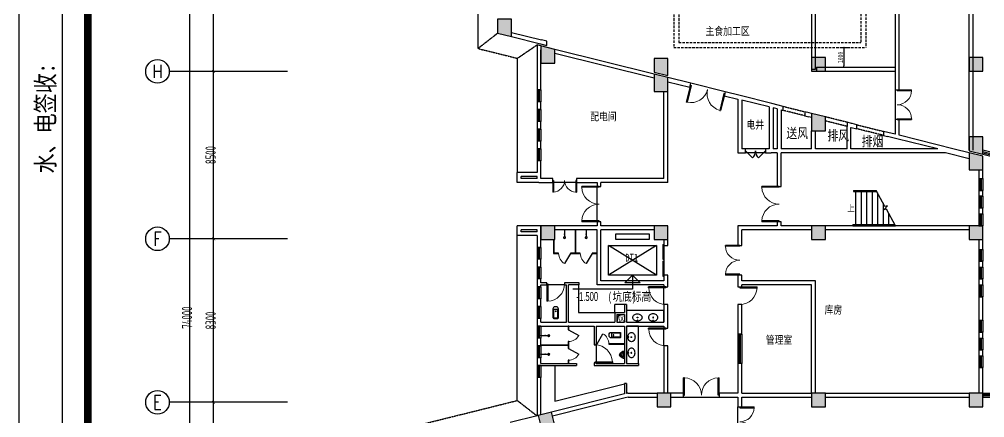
# Model space of a CAD drawing. Header units: inches. Extents: x -584 to 1446124, y -108140 to 99637.
# Drawn here: x 874424 to 923466, y -68959 to -48732 of the extents above; entities that cross this region are included whole.
import ezdxf
from ezdxf.enums import TextEntityAlignment as Align

# ---------------------------------------------------------------- set-up
doc = ezdxf.new("R2010")
doc.units = ezdxf.units.IN
doc.header["$MEASUREMENT"] = 0
doc.linetypes.add('DASH', pattern=[0.35, 0.25, -0.1])
doc.linetypes.add('HIDDEN', pattern=[0.375, 0.25, -0.125])
for name, color, linetype in [('AXIS', 3, 'Continuous'), ('AXIS_TEXT', 7, 'Continuous'), ('COLUMN', 6, 'Continuous'), ('CURTWALL', 4, 'Continuous'), ('DIM_ELEV', 3, 'Continuous'), ('DIM_SYMB', 3, 'Continuous'), ('EVTR', 2, 'Continuous'), ('GROUND', 34, 'Continuous'), ('LATRINE', 6, 'Continuous'), ('LVTRY', 6, 'Continuous'), ('PUB_HATCH', 8, 'Continuous'), ('PUB_TEXT', 151, 'Continuous'), ('ROOM_NAME', 7, 'Continuous'), ('STAIR', 6, 'Continuous'), ('WALL', 7, 'Continuous'), ('WINDOW', 3, 'Continuous'), ('供排水', 4, 'Continuous'), ('厨房设备', 7, 'Continuous'), ('外框', 7, 'Continuous'), ('电位', 1, 'Continuous')]:
    doc.layers.add(name, color=color, linetype=linetype)
doc.styles.add('_TCH_AXIS', font='COMPLEX', dxfattribs={"bigfont": 'GBCBIG'})
doc.styles.add('_TCH_DIM', font='stylu.ttf')
doc.styles.add('_TCH_DIM_T3', font='TSSDENG', dxfattribs={"width": 0.64, "bigfont": 'TSSDCHN'})
doc.styles.add('COMPLEX', font='stylu.ttf')
doc.styles.get("Standard").update_dxf_attribs({"font": '', "width": 0.7, "height": 250})
doc.styles.add('宋体', font='', dxfattribs={"width": 0.8})
doc.styles.add('宋体平面', font='', dxfattribs={"width": 0.8})
doc.styles.get('Standard').set_extended_font_data('NSimSun')
doc.styles.get('宋体').set_extended_font_data('NSimSun')
doc.styles.get('宋体平面').set_extended_font_data('SimSun')
doc.dimstyles.new('_TCH_ARCH&&150', dxfattribs={"dimtxt": 525, "dimasz": 150, "dimexe": 375, "dimexo": 450, "dimgap": 150, "dimtad": 1, "dimdec": 0, "dimzin": 0, "dimdsep": 46, "dimtxsty": '_TCH_DIM_T3', "dimblk": 'ARCHTICK', "dimcen": 0.09, "dimclrt": 7, "dimazin": 2, "dimtfac": 1, "dimtdec": 0, "dimtix": 1, "dimtmove": 2, "dimatfit": 3, "dimfxl": 0, "dimtolj": 1, "dimtzin": 0, "dimarcsym": 0})
doc.dimstyles.new('电路', dxfattribs={"dimscale": 80, "dimtxt": 2.5, "dimasz": 1, "dimexe": 2, "dimexo": 1, "dimtad": 1, "dimdec": 0, "dimtxsty": 'Standard', "dimblk": 'DOT', "dimcen": 1, "dimclrd": 6, "dimclre": 6, "dimclrt": 6, "dimadec": 0, "dimazin": 0, "dimtfac": 1, "dimtdec": 0, "dimtmove": 0, "dimatfit": 3, "dimfxl": 0, "dimarcsym": 0})

# ---------------------------------------------------------------- blocks, each defined once
blk = doc.blocks.new('_ArchTick')
at = {"color": 0, "linetype": 'ByBlock', "const_width": 0.15}
blk.add_lwpolyline([(-0.5, -0.5), (0.5, 0.5)], dxfattribs=at)
blk = doc.blocks.new('*D137')
at = {"layer": 'AXIS', "color": 0, "lineweight": -2, "transparency": 16777216}
for p, q in [((887593, -68177), (883918, -68177)), ((884293, -76377), (884293, -68177)), ((887593, -76377), (883918, -76377))]:
    blk.add_line(p, q, dxfattribs=at)
at = {"layer": 'Defpoints', "color": 0, "transparency": 16777216}
for p in [(884293, -68177), (888043, -68177), (888043, -76377)]:
    blk.add_point(p, dxfattribs=at)
at = {"layer": 'AXIS', "color": 0, "lineweight": -2, "transparency": 16777216, "xscale": 150, "yscale": 150, "zscale": 150}
for p, rotation in [((884293, -68177), 90), ((884293, -76377), 270)]:
    blk.add_blockref('_ArchTick', p, dxfattribs=dict(at, rotation=rotation))
at = {"layer": 'AXIS', "color": 7, "transparency": 16777216, "insert": (884143, -72277), "char_height": 525, "attachment_point": 5, "rotation": 90, "style": '_TCH_DIM_T3'}
blk.add_mtext('\\A1;8200', dxfattribs=at)
blk = doc.blocks.new('*D138')
at = {"layer": 'AXIS', "color": 0, "lineweight": -2, "transparency": 16777216}
for p, q in [((887593, -59877), (883918, -59877)), ((884293, -68177), (884293, -59877)), ((887593, -68177), (883918, -68177))]:
    blk.add_line(p, q, dxfattribs=at)
at = {"layer": 'Defpoints', "color": 0, "transparency": 16777216}
for p in [(884293, -59877), (888043, -59877), (888043, -68177)]:
    blk.add_point(p, dxfattribs=at)
at = {"layer": 'AXIS', "color": 0, "lineweight": -2, "transparency": 16777216, "xscale": 150, "yscale": 150, "zscale": 150}
for p, rotation in [((884293, -59877), 90), ((884293, -68177), 270)]:
    blk.add_blockref('_ArchTick', p, dxfattribs=dict(at, rotation=rotation))
at = {"layer": 'AXIS', "color": 7, "transparency": 16777216, "insert": (884143, -64027), "char_height": 525, "attachment_point": 5, "rotation": 90, "style": '_TCH_DIM_T3'}
blk.add_mtext('\\A1;8300', dxfattribs=at)
blk = doc.blocks.new('*D139')
at = {"layer": 'AXIS', "color": 0, "lineweight": -2, "transparency": 16777216}
for p, q in [((887593, -51377), (883918, -51377)), ((884293, -59877), (884293, -51377)), ((887593, -59877), (883918, -59877))]:
    blk.add_line(p, q, dxfattribs=at)
at = {"layer": 'Defpoints', "color": 0, "transparency": 16777216}
for p in [(884293, -51377), (888043, -51377), (888043, -59877)]:
    blk.add_point(p, dxfattribs=at)
at = {"layer": 'AXIS', "color": 0, "lineweight": -2, "transparency": 16777216, "xscale": 150, "yscale": 150, "zscale": 150}
for p, rotation in [((884293, -51377), 90), ((884293, -59877), 270)]:
    blk.add_blockref('_ArchTick', p, dxfattribs=dict(at, rotation=rotation))
at = {"layer": 'AXIS', "color": 7, "transparency": 16777216, "insert": (884143, -55627), "char_height": 525, "attachment_point": 5, "rotation": 90, "style": '_TCH_DIM_T3'}
blk.add_mtext('\\A1;8500', dxfattribs=at)
blk = doc.blocks.new('*D140')
at = {"layer": 'AXIS', "color": 0, "lineweight": -2, "transparency": 16777216}
for p, q in [((887593, -43377), (883918, -43377)), ((884293, -51377), (884293, -43377)), ((887593, -51377), (883918, -51377))]:
    blk.add_line(p, q, dxfattribs=at)
at = {"layer": 'Defpoints', "color": 0, "transparency": 16777216}
for p in [(884293, -43377), (888043, -43377), (888043, -51377)]:
    blk.add_point(p, dxfattribs=at)
at = {"layer": 'AXIS', "color": 0, "lineweight": -2, "transparency": 16777216, "xscale": 150, "yscale": 150, "zscale": 150}
for p, rotation in [((884293, -43377), 90), ((884293, -51377), 270)]:
    blk.add_blockref('_ArchTick', p, dxfattribs=dict(at, rotation=rotation))
at = {"layer": 'AXIS', "color": 7, "transparency": 16777216, "insert": (884143, -47377), "char_height": 525, "attachment_point": 5, "rotation": 90, "style": '_TCH_DIM_T3'}
blk.add_mtext('\\A1;8000', dxfattribs=at)
blk = doc.blocks.new('*D144')
at = {"layer": 'AXIS', "color": 0, "lineweight": -2, "transparency": 16777216}
for p, q in [((887593, -26877), (882718, -26877)), ((883093, -100877), (883093, -26877)), ((887593, -100877), (882718, -100877))]:
    blk.add_line(p, q, dxfattribs=at)
at = {"layer": 'Defpoints', "color": 0, "transparency": 16777216}
for p in [(883093, -26877), (888043, -26877), (888043, -100877)]:
    blk.add_point(p, dxfattribs=at)
at = {"layer": 'AXIS', "color": 0, "lineweight": -2, "transparency": 16777216, "xscale": 150, "yscale": 150, "zscale": 150}
for p, rotation in [((883093, -26877), 90), ((883093, -100877), 270)]:
    blk.add_blockref('_ArchTick', p, dxfattribs=dict(at, rotation=rotation))
at = {"layer": 'AXIS', "color": 7, "transparency": 16777216, "insert": (882943, -63877), "char_height": 525, "attachment_point": 5, "rotation": 90, "style": '_TCH_DIM_T3'}
blk.add_mtext('\\A1;74000', dxfattribs=at)
blk = doc.blocks.new('_FZH')
at = {"layer": 'WALL'}
blk.add_lwpolyline([(-0.5, -0.5), (0.5, -0.5), (0.5, 0.5), (-0.5, 0.5)], close=True, dxfattribs=at)
blk.add_solid([(-0.5, -0.5), (0.5, -0.5), (-0.5, 0.5), (0.5, 0.5)], dxfattribs=at)
blk = doc.blocks.new('$DorLib2D$00000002')
for p, q in [((-0.5, 0), (-0.5, 0.4875)), ((-0.475, 0.4875), (-0.5, 0.4875)), ((-0.475, 0), (-0.475, 0.4875)), ((0.475, 0), (0.475, 0.4875)), ((0.475, 0.4875), (0.5, 0.4875)), ((0.5, 0), (0.5, 0.4875)), ((-0.5, 0), (-0.475, 0)), ((0.5, 0), (0.475, 0))]:
    blk.add_line(p, q)
at = {"lineweight": 13}
for centre, start, end in [((-0.4875, 0), 0, 88.53072), ((0.4875, 0), 91.46928, 180)]:
    blk.add_arc(centre, 0.4875, start, end, dxfattribs=at)
blk = doc.blocks.new('$TCHSYS$WIN2D')
for p, q in [((-0.5, 0.5), (0.5, 0.5)), ((-0.5, 0.5), (-0.5, -0.5)), ((0.5, 0.5), (0.5, -0.5)), ((0.5, 0.167), (-0.5, 0.167)), ((0.5, -0.167), (-0.5, -0.167)), ((-0.5, -0.5), (0.5, -0.5))]:
    blk.add_line(p, q)
blk = doc.blocks.new('_AXISO')
blk.add_circle((0, 0), 0.5)
at = {"layer": 'AXIS_TEXT', "style": 'COMPLEX', "width": 1.041667}
blk.add_attdef('A', text='', height=0.56, dxfattribs=at).set_placement((-0.25, -0.28), (0.25, -0.28), align=Align.FIT)
blk = doc.blocks.new('$DorLib2D$00000116')
at = {"color": 0}
for p, q in [((-0.5, 0), (-0.146, 0.354)), ((0.5, 0), (0.146, 0.354))]:
    blk.add_line(p, q, dxfattribs=at)
for centre, start, end in [((-0.5, 0), 0, 45), ((0.5, 0), 135, 180)]:
    blk.add_arc(centre, 0.5, start, end, dxfattribs=at)
blk = doc.blocks.new('$lvtry$00000221')
at = {"color": 0}
for p, q in [((-124, -91, 0), (-43, -216, 0)), ((-116, -76, 0), (116, -76, 0)), ((43, -216, 0), (124, -91, 0))]:
    blk.add_line(p, q, dxfattribs=at)
at = {"color": 0, "elevation": 0}
blk.add_lwpolyline([(69, -231, -0.57735), (-69, -231), (-162, -88, -0.145378), (-170, -61), (-170, 0), (170, 0), (170, -61, -0.145378), (162, -88)], format="xyb", close=True, dxfattribs=at)
at = {"color": 0}
for centre, radius in [((0, -177, 0), 20), ((0, -38, 0), 17.7)]:
    blk.add_circle(centre, radius, dxfattribs=at)
for centre, radius, start, end in [((-116, -86, 0), 10, 90, 213.0863), ((0, -191, 0), 50, 210, 330), ((116, -86, 0), 10, 326.9137, 90)]:
    blk.add_arc(centre, radius, start, end, dxfattribs=at)
for p in [(0, -38, 0), (0, -177, 0)]:
    blk.add_point(p, dxfattribs=at)
blk = doc.blocks.new('$DORLIB2D$00000127')
at = {"color": 0}
for points in [[(-0.533, 0.795), (-0.533, 0.69)], [(-0.033, 0.795), (-0.533, 0.795)], [(-0.033, 0.69), (-0.533, 0.69)], [(-0.033, 0.795), (-0.033, 0.69)], [(0.533, 0.795), (0.033, 0.795)], [(0.033, 0.795), (0.033, 0.69)], [(0.533, 0.69), (0.033, 0.69)], [(0.533, 0.795), (0.533, 0.69)], [(0.5, 0.5), (-0.5, 0.5)]]:
    blk.add_lwpolyline(points, dxfattribs=at)
blk = doc.blocks.new('$DorLib2D$00000001')
for p, q in [((0.45, 0.975), (0.5, 0.975)), ((0.45, 0), (0.45, 0.975)), ((0.5, 0), (0.5, 0.975)), ((0.5, 0), (0.45, 0))]:
    blk.add_line(p, q)
at = {"lineweight": 13}
blk.add_arc((0.475, 0), 0.975, 91.4693, 180, dxfattribs=at)
blk = doc.blocks.new('$lvtry$00000194')
at = {"color": 0}
for p, q in [((-17, -27), (-17, -17)), ((17, -27), (17, -17))]:
    blk.add_line(p, q, dxfattribs=at)
blk.add_lwpolyline([(14, -39, -0.067374), (92, -53, -0.088152), (166, -93, -0.105269), (218, -155, -0.121685), (235, -224, -0.121685), (218, -292, -0.105269), (166, -355, -0.088152), (92, -394, -0.078966), (0, -409, -0.078966), (-92, -394, -0.088152), (-166, -355, -0.105269), (-218, -292, -0.121685), (-235, -224, -0.121685), (-218, -155, -0.105269), (-166, -93, -0.088152), (-92, -53, -0.059935), (-23, -40, -0.059935)], format="xyb", dxfattribs=at)
for centre, radius in [((0, -221), 20), ((0, -27), 16.7), ((0, -221), 15)]:
    blk.add_circle(centre, radius, dxfattribs=at)
for centre, radius, start, end in [((0, -17), 16.7, 0, 180), ((-40, -17), 10.1, 106.6096, 258.1648), ((-64, 250), 259, 274.7069, 282.3732), ((-75, -197), 173, 71.36, 79.1873), ((-29, -63), 6.77, 155.344, 308.3224), ((-171, 35), 166, 324.8411, 338.1337), ((-171, 35), 170, 324.8411, 331.3523), ((-29, -63), 3.37, 155.344, 308.3224), ((100, -178), 170, 132.3141, 138.8253), ((100, -178), 166, 125.5327, 138.8253), ((-12, -42), 10.6, 201.8924, 261.774), ((-381, -99), 372, 2.3982, 6.7627), ((0, -80), 9.9, 201.7837, 338.2163), ((64, 250), 259, 257.6268, 265.2931), ((381, -99), 372, 170.1008, 177.6018), ((75, -197), 173, 100.8127, 110.4191), ((40, -17), 10.1, 281.8352, 73.3904)]:
    blk.add_arc(centre, radius, start, end, dxfattribs=at)
for p in [(0, -27), (0, -221)]:
    blk.add_point(p, dxfattribs=at)
blk = doc.blocks.new('$lvtry$00000168')
at = {"color": 0}
blk.add_line((0, 0), (0, -395), dxfattribs=at)
blk.add_arc((0, -395), 50, 121.0332, 58.9668, dxfattribs=at)
for p in [(0, 0), (0, -223)]:
    blk.add_point(p, dxfattribs=at)
blk = doc.blocks.new('$TCHSYS$APDOOR2D')
blk.add_line((0.5, 0), (0, 0.866))
at = {"lineweight": 13}
blk.add_arc((0.5, 0), 1, 120, 180, dxfattribs=at)
blk = doc.blocks.new('$lvtry$00000200')
at = {"color": 0}
for p, q in [((-110, -40, 0), (-110, -470, 0)), ((100, -30, 0), (-100, -30, 0)), ((110, -470, 0), (110, -40, 0))]:
    blk.add_line(p, q, dxfattribs=at)
at = {"color": 0, "elevation": 0}
blk.add_lwpolyline([(100, 0), (-100, 0, 0.414214), (-140, -40), (-140, -480, 0.414214), (-30, -590), (30, -590, 0.414214), (140, -480), (140, -40, 0.414214)], format="xyb", close=True, dxfattribs=at)
blk.add_lwpolyline([(140, -470), (-140, -470)], dxfattribs=at)
at = {"color": 0}
blk.add_circle((0, -359, 0), 20, dxfattribs=at)
for centre, start, end in [((-100, -40, 0), 90, 180), ((100, -40, 0), 0, 90)]:
    blk.add_arc(centre, 10, start, end, dxfattribs=at)
for p in [(0, 0), (0, -359, 0)]:
    blk.add_point(p, dxfattribs=at)
blk = doc.blocks.new('$WINLIB2D$00000001')
at = {"color": 0}
for points in [[(-0.5, 0.5), (-0.5, -0.5)], [(-0.5, 0.5), (0.5, 0.5)], [(0.5, -0.5), (0.5, 0.5)], [(0.5, 0.1667), (-0.5, 0.1667)], [(0.5, -0.1667), (-0.5, -0.1667)], [(-0.5, -0.5), (0.5, -0.5)]]:
    blk.add_lwpolyline(points, dxfattribs=at)
blk = doc.blocks.new('_DOT')
at = {"color": 0, "linetype": 'ByBlock'}
blk.add_line((-0.5, 0), (-1, 0), dxfattribs=at)
at = {"color": 0, "linetype": 'ByBlock', "const_width": 0.5}
blk.add_lwpolyline([(-0.25, 0, 1), (0.25, 0, 1)], format="xyb", close=True, dxfattribs=at)
blk = doc.blocks.new('*D708')
at = {"layer": 'Defpoints', "color": 0, "transparency": 16777216}
for p in [(916120, -50166), (916120, -51166), (916315, -51166)]:
    blk.add_point(p, dxfattribs=at)
at = {"layer": '电位', "color": 6, "lineweight": -2, "transparency": 16777216}
for p, q in [((916200, -50166), (916475, -50166)), ((916315, -50246), (916315, -51086)), ((916200, -51166), (916475, -51166))]:
    blk.add_line(p, q, dxfattribs=at)
at = {"layer": '电位', "color": 6, "lineweight": -2, "transparency": 16777216, "xscale": 80, "yscale": 80, "zscale": 80}
for p, rotation in [((916315, -50166), 90), ((916315, -51166), 270)]:
    blk.add_blockref('_DOT', p, dxfattribs=dict(at, rotation=rotation))
at = {"layer": '电位', "color": 6, "transparency": 16777216, "insert": (916140, -50666), "char_height": 250, "attachment_point": 5, "rotation": 90}
blk.add_mtext('1000', dxfattribs=at)

msp = doc.modelspace()

# ---------------------------------------------------------------- hatches: boundary and pattern name
at = {"layer": 'PUB_HATCH'}
for points in [[(899422.9, -48731.7), (898722.9, -48731.7), (898722.9, -49431.7), (899422.9, -49606.2)], [(900922.9, -50957.8), (901622.9, -50957.8), (901622.9, -50257.8), (900922.9, -50083.3)], [(907372.9, -50713.8), (906672.9, -50713.8), (906672.9, -51413.8), (907372.9, -51588.4)], [(906673.2, -52391.4), (907373.2, -52391.4), (907373.2, -51691.5), (906673.2, -51517)], [(914672.9, -54386), (915372.9, -54386), (915372.9, -53686), (914672.9, -53511.5)], [(923372.9, -54703.1), (922672.9, -54703.1), (922672.9, -55403.1), (923372.9, -55577.6)], [(922672.9, -56380.2), (923372.9, -56380.2), (923372.9, -55680.7), (922672.9, -55506.1)]]:
    msp.add_hatch(color=256, dxfattribs=at).paths.add_polyline_path(points)

# ---------------------------------------------------------------- linework, layer by layer
msp.add_lwpolyline([(905172.9, -63715.8), (904851.4, -63779.1), (904772.9, -64115.8)])
at = {"layer": 'AXIS'}
for p, q in [((888043.3, -51376.6), (882043.3, -51376.6)), ((888043.3, -59876.6), (882043.3, -59876.6)), ((888043.3, -68176.6), (882043.3, -68176.6))]:
    msp.add_line(p, q, dxfattribs=at)
at = {"layer": 'COLUMN'}
for p, q in [((899422.9, -48731.7), (898722.9, -48731.7)), ((898722.9, -48731.7), (898722.9, -49431.7)), ((899422.9, -49606.2), (899422.9, -48731.7)), ((898722.9, -49431.7), (899422.9, -49606.2)), ((900901.3, -49974.8), (901222.9, -50055)), ((901222.9, -49848.9), (900949.7, -49780.7)), ((901222.9, -50055), (901222.9, -49848.9)), ((901622.9, -50257.8), (900922.9, -50083.3)), ((900922.9, -50083.3), (900922.9, -50957.8)), ((901622.9, -50957.8), (901622.9, -50257.8)), ((900922.9, -50957.8), (901622.9, -50957.8)), ((907372.9, -50713.8), (906672.9, -50713.8)), ((906672.9, -50713.8), (906672.9, -51413.8)), ((907372.9, -51588.4), (907372.9, -50713.8)), ((906672.9, -51413.8), (907372.9, -51588.4)), ((907373.2, -51691.5), (906673.2, -51517)), ((906673.2, -51517), (906673.2, -52391.4)), ((907373.2, -52391.4), (907373.2, -51691.5)), ((906673.2, -52391.4), (907373.2, -52391.4)), ((913222.9, -53150), (912975.6, -53088.3)), ((913122.9, -53331.2), (913222.9, -53356.1)), ((913222.9, -53356.1), (913222.9, -53150)), ((914543.8, -53479.3), (914322.9, -53424.2)), ((914322.9, -53424.2), (914322.9, -53630.4)), ((914322.9, -53630.4), (914531.8, -53682.5)), ((915372.9, -53686), (914672.9, -53511.5)), ((914672.9, -53511.5), (914672.9, -54386)), ((915372.9, -54386), (915372.9, -53686)), ((914672.9, -54386), (915372.9, -54386)), ((916693.8, -54015.4), (916472.9, -53960.3)), ((916472.9, -53960.3), (916472.9, -54166.4)), ((916672.9, -54216.3), (916681.8, -54218.5)), ((916677.2, -54217.4), (916972.9, -54291.1)), ((916972.9, -54085), (916725.6, -54023.3)), ((916972.9, -54291.1), (916972.9, -54085)), ((918543.8, -54476.6), (918322.9, -54421.6)), ((918322.9, -54421.6), (918322.9, -54627.7)), ((918322.9, -54627.7), (918531.8, -54679.8)), ((923372.9, -54703.1), (922672.9, -54703.1)), ((922672.9, -54703.1), (922672.9, -55403.1)), ((923372.9, -55577.6), (923372.9, -54703.1)), ((922672.9, -55403.1), (923372.9, -55577.6)), ((923372.9, -55680.7), (922672.9, -55506.1)), ((922672.9, -55506.1), (922672.9, -56380.2)), ((923372.9, -56380.2), (923372.9, -55680.7)), ((922672.9, -56380.2), (923372.9, -56380.2))]:
    msp.add_line(p, q, dxfattribs=at)
at = {"layer": 'COLUMN', "linetype": 'DASH'}
for p, q in [((913222.9, -53150), (914322.9, -53424.2)), ((914322.9, -53630.4), (913222.9, -53356.1)), ((916472.9, -53960.3), (915372.9, -53686)), ((916472.9, -54169.3), (915372.9, -53895)), ((916972.9, -54085), (918322.9, -54421.6)), ((918322.9, -54627.7), (916972.9, -54291.1))]:
    msp.add_line(p, q, dxfattribs=at)
at = {"layer": 'CURTWALL'}
for p, q in [((929150.2, -56811.9), (923372.9, -55371.5)), ((923372.9, -55440.2), (929134.1, -56876.6)), ((923372.9, -55508.9), (929118, -56941.3)), ((923372.9, -55577.6), (929101.8, -57006))]:
    msp.add_line(p, q, dxfattribs=at)
at = {"layer": 'DIM_ELEV'}
for p, q in [((905572.9, -61715.8), (905182.9, -62105.8)), ((905572.9, -61715.8), (905962.9, -62105.8)), ((905572.9, -61715.8), (905572.9, -62440.4)), ((905962.9, -62105.8), (905182.9, -62105.8)), ((905572.9, -62440.4), (902543.1, -62440.4))]:
    msp.add_line(p, q, dxfattribs=at)
at = {"layer": 'DIM_SYMB'}
msp.add_lwpolyline([(916762.9, -58315.8, 0, 0, 0), (918002.9, -58315.8, 80, 0, 0), (918302.9, -58315.8, 0, 0, 0)], format="xyseb", dxfattribs=at)
at = {"layer": 'EVTR'}
for p, q in [((904722.9, -59915.8), (904722.9, -59615.8)), ((904722.9, -59615.8), (906422.9, -59615.8)), ((906422.9, -59615.8), (906422.9, -59915.8)), ((904347.9, -61715.8), (904347.9, -60215.8)), ((904347.9, -60215.8), (906797.9, -60215.8)), ((906797.9, -60215.8), (904347.9, -61715.8)), ((906797.9, -61715.8), (904347.9, -60215.8)), ((906422.9, -59915.8), (904722.9, -59915.8)), ((906797.9, -60215.8), (906797.9, -61715.8)), ((906797.9, -61715.8), (904347.9, -61715.8))]:
    msp.add_line(p, q, dxfattribs=at)
at = {"layer": 'GROUND', "linetype": 'DASH'}
for p, q in [((897722.9, -50213), (898722.9, -49431.7)), ((899722.9, -50711.6), (900722.9, -50033.4)), ((899722.9, -68083.9), (900722.9, -68865.1))]:
    msp.add_line(p, q, dxfattribs=at)
for points in [[(920422.9, -25515.8), (897722.9, -25515.8), (897722.9, -50213), (899722.9, -50711.6), (899722.9, -56515.8)], [(889722.9, -83665.8), (889722.9, -70577.1), (899722.9, -68083.9), (899722.9, -59715.8)]]:
    msp.add_lwpolyline(points, dxfattribs=at)
at = {"layer": 'LATRINE'}
for p, q in [((902660.4, -59415.8), (902660.4, -60603.3)), ((902685.4, -59415.8), (902660.4, -59415.8)), ((902685.4, -59415.8), (902685.4, -60603.3)), ((901560.4, -59915.8), (901560.4, -60628.3)), ((901585.4, -59915.8), (901585.4, -60603.3)), ((901560.4, -60628.3), (901822.9, -60628.3)), ((901822.9, -60603.3), (901585.4, -60603.3)), ((901822.9, -60628.3), (901822.9, -60603.3)), ((902660.4, -60603.3), (902422.9, -60603.3)), ((902422.9, -60603.3), (902422.9, -60628.3)), ((902422.9, -60628.3), (902672.9, -60628.3)), ((902672.9, -60628.3), (902922.9, -60628.3)), ((902922.9, -60603.3), (902685.4, -60603.3)), ((902922.9, -60628.3), (902922.9, -60603.3)), ((903772.9, -60603.3), (903522.9, -60603.3)), ((903522.9, -60603.3), (903522.9, -60628.3)), ((903522.9, -60628.3), (903772.9, -60628.3)), ((903772.9, -60628.3), (903772.9, -60603.3)), ((902310.4, -64315.8), (902310.4, -64490.8)), ((902335.4, -64315.8), (902310.4, -64315.8)), ((902310.4, -64490.8), (902335.4, -64490.8)), ((902335.4, -64490.8), (902335.4, -64315.8)), ((902335.4, -65090.8), (902310.4, -65090.8)), ((902310.4, -65090.8), (902310.4, -65253.3)), ((902335.4, -65265.8), (902335.4, -65090.8)), ((903772.9, -65203.3), (903722.9, -65203.3)), ((903772.9, -65228.3), (903772.9, -65203.3)), ((905172.9, -65203.3), (904372.9, -65203.3)), ((904372.9, -65203.3), (904372.9, -65228.3)), ((900922.9, -65253.3), (902310.4, -65253.3)), ((900922.9, -65278.3), (902310.4, -65278.3)), ((902310.4, -65278.3), (902310.4, -65440.8)), ((902310.4, -65440.8), (902335.4, -65440.8)), ((902335.4, -65440.8), (902335.4, -65265.8)), ((903722.9, -65228.3), (903772.9, -65228.3)), ((904372.9, -65228.3), (905172.9, -65228.3)), ((902335.4, -66040.8), (902310.4, -66040.8)), ((902310.4, -66040.8), (902310.4, -66215.8)), ((902335.4, -66215.8), (902335.4, -66040.8))]:
    msp.add_line(p, q, dxfattribs=at)
at = {"layer": 'LVTRY'}
for p, q in [((905172.9, -63215.8), (904672.9, -63215.8)), ((901622.9, -66315.8), (901622.9, -68125.4)), ((901622.9, -68125.4), (905172.9, -67240.3))]:
    msp.add_line(p, q, dxfattribs=at)
msp.add_lwpolyline([(902822.9, -62215.8), (902822.9, -63615.8), (904672.9, -63615.8), (904672.9, -63215.8)], dxfattribs=at)
for points in [[(905272.9, -64115.8), (907172.9, -64115.8), (907172.9, -63515.8), (905272.9, -63515.8)], [(905272.9, -64315.8), (905272.9, -66215.8), (905872.9, -66215.8), (905872.9, -64315.8)]]:
    msp.add_lwpolyline(points, close=True, dxfattribs=at)
at = {"layer": 'STAIR'}
for p, q in [((916792.9, -57415.8), (917957.9, -57415.8)), ((916792.9, -57415.8), (916792.9, -57475.8)), ((916792.9, -57475.8), (917990.2, -57475.8)), ((916902.9, -57415.8), (917957.9, -57415.8)), ((916902.9, -57475.8), (916902.9, -59155.8)), ((917182.9, -57475.8), (917182.9, -59155.8)), ((917462.9, -57475.8), (917462.9, -59155.8)), ((917742.9, -57475.8), (917742.9, -59155.8)), ((918400.3, -58236.7), (917957.9, -57415.8)), ((918022.9, -57536.4), (918022.9, -59155.8)), ((918302.9, -58056), (918302.9, -59155.8)), ((918344.7, -58408.4), (918523.5, -58207.5)), ((918523.5, -58207.5), (918400.3, -58236.7)), ((918476, -58377.3), (918344.7, -58408.4)), ((918927.9, -59215.8), (918476, -58377.3)), ((918582.9, -58575.6), (918582.9, -59155.8)), ((916762.9, -59155.8), (918895.5, -59155.8)), ((916762.9, -59155.8), (916762.9, -59215.8)), ((916762.9, -59215.8), (918927.9, -59215.8)), ((916902.9, -59215.8), (918927.9, -59215.8)), ((918862.9, -59095.2), (918862.9, -59155.8))]:
    msp.add_line(p, q, dxfattribs=at)
at = {"layer": 'WALL', "color": 3}
for p, q in [((922672.9, -54715.8), (922672.9, -29415.8)), ((922672.9, -55371.5), (922672.9, -29415.8)), ((922872.9, -55371.5), (922872.9, -29215.8))]:
    msp.add_line(p, q, dxfattribs=at)
at = {"layer": 'WALL'}
for p, q in [((918922.9, -32642.3), (918922.9, -52315.8)), ((919122.9, -52315.8), (919122.9, -32642.3)), ((914672.9, -47566.3), (914672.9, -51265.8)), ((914872.9, -51265.8), (914872.9, -47566.3)), ((899422.9, -49400.1), (900949.7, -49780.7)), ((899422.9, -49606.2), (900901.3, -49974.8)), ((900722.9, -50033.4), (900722.9, -52315.8)), ((900922.9, -50083.3), (900722.9, -50033.4)), ((900922.9, -52315.8), (900922.9, -50289.4)), ((906673.2, -51517), (901622.9, -50257.8)), ((906673.2, -51723.1), (901622.9, -50463.9)), ((914672.9, -51265.8), (914872.9, -51265.8)), ((914922.9, -51165.8), (918922.9, -51165.8)), ((914922.9, -51165.8), (914922.9, -51365.8)), ((914922.9, -51365.8), (918922.9, -51365.8)), ((908537.6, -51981.8), (907373.2, -51691.5)), ((907373.2, -51897.6), (908489.2, -52175.9)), ((908489.2, -52175.9), (908537.6, -51981.8)), ((900722.9, -52315.8), (900922.9, -52315.8)), ((907172.9, -56815.8), (907172.9, -52391.4)), ((907372.9, -57015.8), (907372.9, -52391.4)), ((910284.1, -52417.3), (910235.7, -52611.3)), ((911047.1, -52607.5), (910284.1, -52417.3)), ((918922.9, -52315.8), (919122.9, -52315.8)), ((900922.9, -52915.8), (900722.9, -52915.8)), ((900722.9, -52915.8), (900722.9, -53315.8)), ((900922.9, -53315.8), (900922.9, -52915.8)), ((910235.7, -52611.3), (910922.9, -52782.7)), ((910922.9, -52782.7), (910922.9, -55515.8)), ((912647.1, -53006.4), (911047.1, -52607.5)), ((911122.9, -52832.5), (911122.9, -55315.8)), ((912522.9, -53181.6), (911122.9, -52832.5)), ((900722.9, -53315.8), (900922.9, -53315.8)), ((912522.9, -53181.6), (912522.9, -55315.8)), ((912975.6, -53088.3), (912647.1, -53006.4)), ((912722.9, -53231.4), (912722.9, -55315.8)), ((912922.9, -53281.3), (912722.9, -53231.4)), ((912922.9, -53281.3), (912922.9, -55315.8)), ((913122.9, -53331.2), (913122.9, -55315.8)), ((900922.9, -53915.8), (900722.9, -53915.8)), ((900722.9, -53915.8), (900722.9, -54315.8)), ((900922.9, -54315.8), (900922.9, -53915.8)), ((914672.9, -53717.6), (914531.8, -53682.5)), ((914672.9, -53511.5), (914543.8, -53479.3)), ((919122.9, -53815.8), (918922.9, -53815.8)), ((918922.9, -53815.8), (918922.9, -54571.2)), ((919122.9, -54621), (919122.9, -53815.8)), ((900722.9, -54315.8), (900922.9, -54315.8)), ((914672.9, -55315.8), (914672.9, -54386)), ((914872.9, -55315.8), (914872.9, -54386)), ((916472.9, -55315.8), (916472.9, -54166.4)), ((916672.9, -55315.8), (916672.9, -54216.3)), ((916725.6, -54023.3), (916693.8, -54015.4)), ((900922.9, -54915.8), (900722.9, -54915.8)), ((900722.9, -54915.8), (900722.9, -55315.8)), ((900922.9, -55315.8), (900922.9, -54915.8)), ((918998.7, -54796.2), (918531.8, -54679.8)), ((918922.9, -54571.2), (918543.8, -54476.6)), ((921082.8, -55315.8), (918998.7, -54796.2)), ((921921.4, -55318.8), (919122.9, -54621)), ((900722.9, -55315.8), (900922.9, -55315.8)), ((911322.9, -55315.8), (911122.9, -55315.8)), ((911322.9, -55515.8), (911322.9, -55315.8)), ((912522.9, -55315.8), (912322.9, -55315.8)), ((912322.9, -55315.8), (912322.9, -55515.8)), ((912922.9, -55315.8), (912722.9, -55315.8)), ((914672.9, -55315.8), (913122.9, -55315.8)), ((916472.9, -55315.8), (914872.9, -55315.8)), ((921082.8, -55315.8), (916672.9, -55315.8)), ((922672.9, -55506.1), (921921.4, -55318.8)), ((910922.9, -55515.8), (911322.9, -55515.8)), ((912322.9, -55515.8), (912622.9, -55515.8)), ((912922.9, -55515.8), (912622.9, -55515.8)), ((912922.9, -55515.8), (912922.9, -57215.8)), ((913122.9, -57215.8), (913122.9, -55515.8)), ((914772.9, -55515.8), (913122.9, -55515.8)), ((916572.9, -55515.8), (914772.9, -55515.8)), ((921471.6, -55515.8), (916572.9, -55515.8)), ((922672.9, -55815.3), (921471.6, -55515.8)), ((900922.9, -55915.8), (900722.9, -55915.8)), ((900722.9, -55915.8), (900722.9, -56515.8)), ((900922.9, -56615.8), (900922.9, -55915.8)), ((923172.9, -56380.2), (923172.9, -56815.8)), ((923372.9, -56815.8), (923372.9, -56380.2)), ((900722.9, -56515.8), (899722.9, -56515.8)), ((899722.9, -57015.8), (899722.9, -56515.8)), ((900722.9, -56715.8), (899922.9, -56715.8)), ((899922.9, -56815.8), (899922.9, -56715.8)), ((900722.9, -56815.8), (899922.9, -56815.8)), ((900722.9, -56815.8), (900722.9, -56715.8)), ((900922.9, -56815.8), (900922.9, -56615.8)), ((901522.9, -56815.8), (900922.9, -56815.8)), ((901522.9, -57015.8), (901522.9, -56815.8)), ((903872.9, -56815.8), (902722.9, -56815.8)), ((902722.9, -56815.8), (902722.9, -57015.8)), ((907172.9, -56815.8), (903872.9, -56815.8)), ((923172.9, -56815.8), (923372.9, -56815.8)), ((900822.9, -57015.8), (899722.9, -57015.8)), ((900822.9, -57015.8), (901522.9, -57015.8)), ((902722.9, -57015.8), (903772.9, -57015.8)), ((903772.9, -57015.8), (903772.9, -57217.1)), ((903772.9, -57217.1), (903972.9, -57217.1)), ((907372.9, -57015.8), (903972.9, -57015.8)), ((903972.9, -57217.1), (903972.9, -57015.8)), ((912922.9, -57215.8), (913122.9, -57215.8)), ((923372.9, -57415.8), (923172.9, -57415.8)), ((923172.9, -57415.8), (923172.9, -57715.8)), ((923172.9, -57715.8), (923372.9, -57715.8)), ((923372.9, -57715.8), (923372.9, -57415.8)), ((923372.9, -58315.8), (923172.9, -58315.8)), ((923172.9, -58315.8), (923172.9, -58615.8)), ((923372.9, -58615.8), (923372.9, -58315.8)), ((923172.9, -58615.8), (923372.9, -58615.8)), ((900922.9, -59215.8), (899722.9, -59215.8)), ((899722.9, -59715.8), (899722.9, -59215.8)), ((900922.9, -59615.8), (900922.9, -59215.8)), ((903772.9, -59215.8), (901622.9, -59215.8)), ((903972.9, -59017.1), (903772.9, -59017.1)), ((903772.9, -59017.1), (903772.9, -59215.8)), ((903972.9, -59215.8), (903972.9, -59017.1)), ((906672.9, -59215.8), (903972.9, -59215.8)), ((912922.9, -59215.8), (910922.9, -59215.8)), ((910922.9, -59215.8), (910922.9, -60215.8)), ((913122.9, -59015.8), (912922.9, -59015.8)), ((912922.9, -59015.8), (912922.9, -59215.8)), ((913122.9, -59215.8), (913122.9, -59015.8)), ((914672.9, -59215.8), (913122.9, -59215.8)), ((922672.9, -59215.8), (915372.9, -59215.8)), ((900722.9, -59715.8), (899722.9, -59715.8)), ((900722.9, -59415.8), (899922.9, -59415.8)), ((899922.9, -59515.8), (899922.9, -59415.8)), ((900722.9, -59515.8), (899922.9, -59515.8)), ((900722.9, -59515.8), (900722.9, -59415.8)), ((900722.9, -59715.8), (900722.9, -60315.8)), ((900922.9, -60315.8), (900922.9, -59615.8)), ((903772.9, -59415.8), (901622.9, -59415.8)), ((903772.9, -62215.8), (903772.9, -59415.8)), ((906672.9, -59415.8), (903972.9, -59415.8)), ((903972.9, -62015.8), (903972.9, -59415.8)), ((913022.9, -59415.8), (911122.9, -59415.8)), ((911122.9, -60215.8), (911122.9, -59415.8)), ((914672.9, -59415.8), (913022.9, -59415.8)), ((922672.9, -59415.8), (915372.9, -59415.8)), ((900722.9, -60315.8), (900922.9, -60315.8)), ((907172.9, -59915.8), (907172.9, -60215.8)), ((907172.9, -60215.8), (907372.9, -60215.8)), ((907372.9, -60215.8), (907372.9, -59915.8)), ((910922.9, -60215.8), (911122.9, -60215.8)), ((923172.9, -59915.8), (923172.9, -60415.8)), ((923372.9, -60415.8), (923372.9, -59915.8)), ((923172.9, -60415.8), (923372.9, -60415.8)), ((900922.9, -60915.8), (900722.9, -60915.8)), ((900722.9, -60915.8), (900722.9, -61315.8)), ((900922.9, -61315.8), (900922.9, -60915.8)), ((923372.9, -61015.8), (923172.9, -61015.8)), ((923172.9, -61015.8), (923172.9, -61315.8)), ((923372.9, -61315.8), (923372.9, -61015.8)), ((900722.9, -61315.8), (900922.9, -61315.8)), ((907372.9, -61715.8), (907172.9, -61715.8)), ((907172.9, -61715.8), (907172.9, -62015.8)), ((907372.9, -62115.8), (907372.9, -61715.8)), ((911122.9, -61715.8), (910922.9, -61715.8)), ((910922.9, -61715.8), (910922.9, -62115.8)), ((911122.9, -62015.8), (911122.9, -61715.8)), ((923172.9, -61315.8), (923372.9, -61315.8)), ((900922.9, -61915.8), (900722.9, -61915.8)), ((900722.9, -61915.8), (900722.9, -62115.8)), ((900722.9, -62115.8), (900722.9, -62315.8)), ((900922.9, -62115.8), (900922.9, -61915.8)), ((901222.9, -62115.8), (900922.9, -62115.8)), ((900922.9, -62215.8), (901222.9, -62215.8)), ((900922.9, -62315.8), (900922.9, -62215.8)), ((901222.9, -62215.8), (901222.9, -62115.8)), ((902222.9, -62115.8), (902122.9, -62115.8)), ((902122.9, -62115.8), (902122.9, -62215.8)), ((902122.9, -62215.8), (902222.9, -62215.8)), ((902872.9, -62115.8), (902222.9, -62115.8)), ((902222.9, -64115.8), (902222.9, -62215.8)), ((902872.9, -62215.8), (902322.9, -62215.8)), ((902322.9, -64115.8), (902322.9, -62215.8)), ((902872.9, -62215.8), (902872.9, -62115.8)), ((907172.9, -62215.8), (903772.9, -62215.8)), ((907172.9, -62015.8), (903972.9, -62015.8)), ((907172.9, -62215.8), (907172.9, -62315.8)), ((907372.9, -62315.8), (907372.9, -62115.8)), ((910922.9, -62115.8), (910922.9, -62315.8)), ((914872.9, -62015.8), (911122.9, -62015.8)), ((911122.9, -62315.8), (911122.9, -62215.8)), ((914672.9, -62215.8), (911122.9, -62215.8)), ((914672.9, -67715.8), (914672.9, -62215.8)), ((914872.9, -67715.8), (914872.9, -62015.8)), ((923372.9, -61915.8), (923172.9, -61915.8)), ((923172.9, -61915.8), (923172.9, -62215.8)), ((923172.9, -62215.8), (923372.9, -62215.8)), ((923372.9, -62215.8), (923372.9, -61915.8)), ((900722.9, -62315.8), (900922.9, -62315.8)), ((907172.9, -62315.8), (907372.9, -62315.8)), ((910922.9, -62315.8), (911122.9, -62315.8)), ((900922.9, -62915.8), (900722.9, -62915.8)), ((900722.9, -62915.8), (900722.9, -63315.8)), ((900922.9, -63315.8), (900922.9, -62915.8)), ((905172.9, -63215.8), (905172.9, -63615.8)), ((905272.9, -63215.8), (905172.9, -63215.8)), ((905272.9, -63215.8), (905272.9, -63715.8)), ((907372.9, -63215.8), (907172.9, -63215.8)), ((907172.9, -63215.8), (907172.9, -64115.8)), ((907372.9, -64215.8), (907372.9, -63215.8)), ((911122.9, -63215.8), (910922.9, -63215.8)), ((910922.9, -63215.8), (910922.9, -64715.8)), ((911122.9, -64715.8), (911122.9, -63215.8)), ((923372.9, -62815.8), (923172.9, -62815.8)), ((923172.9, -62815.8), (923172.9, -64015.8)), ((923372.9, -64015.8), (923372.9, -62815.8)), ((900722.9, -63315.8), (900922.9, -63315.8)), ((904672.9, -63615.8), (905172.9, -63615.8)), ((904672.9, -63615.8), (904672.9, -64115.8)), ((904772.9, -63715.8), (905172.9, -63715.8)), ((904772.9, -63715.8), (904772.9, -64115.8)), ((905172.9, -63715.8), (905172.9, -64115.8)), ((905272.9, -63715.8), (905272.9, -64115.8)), ((900922.9, -63915.8), (900722.9, -63915.8)), ((900722.9, -63915.8), (900722.9, -64215.8)), ((900722.9, -64215.8), (900722.9, -64315.8)), ((900922.9, -64115.8), (900922.9, -63915.8)), ((900922.9, -64115.8), (902222.9, -64115.8)), ((902322.9, -64115.8), (903722.9, -64115.8)), ((903722.9, -64115.8), (904672.9, -64115.8)), ((904772.9, -64115.8), (905172.9, -64115.8)), ((905272.9, -64115.8), (907172.9, -64115.8)), ((907372.9, -64415.8), (907372.9, -64215.8)), ((923172.9, -64015.8), (923372.9, -64015.8)), ((900722.9, -64315.8), (900922.9, -64315.8)), ((900922.9, -64315.8), (902222.9, -64315.8)), ((902222.9, -64315.8), (903622.9, -64315.8)), ((903622.9, -64315.8), (903622.9, -65215.8)), ((903722.9, -64315.8), (903722.9, -65215.8)), ((903722.9, -64315.8), (904672.9, -64315.8)), ((904672.9, -64315.8), (905172.9, -64315.8)), ((905172.9, -64315.8), (905172.9, -65215.8)), ((905272.9, -64315.8), (907172.9, -64315.8)), ((905272.9, -64315.8), (905272.9, -65215.8)), ((907172.9, -64315.8), (907172.9, -64415.8)), ((907172.9, -64415.8), (907372.9, -64415.8)), ((910922.9, -64715.8), (911122.9, -64715.8)), ((923372.9, -64615.8), (923172.9, -64615.8)), ((923172.9, -64615.8), (923172.9, -64915.8)), ((923372.9, -64915.8), (923372.9, -64615.8)), ((900922.9, -64915.8), (900722.9, -64915.8)), ((900722.9, -64915.8), (900722.9, -65265.8)), ((900922.9, -65265.8), (900922.9, -64915.8)), ((903622.9, -65215.8), (903622.9, -65265.8)), ((903722.9, -65265.8), (903722.9, -65215.8)), ((905172.9, -65215.8), (905172.9, -66215.8)), ((905272.9, -65215.8), (905272.9, -66215.8)), ((923172.9, -64915.8), (923372.9, -64915.8)), ((900722.9, -65265.8), (900722.9, -65315.8)), ((900722.9, -65315.8), (900922.9, -65315.8)), ((900922.9, -65315.8), (900922.9, -65265.8)), ((903622.9, -65265.8), (903722.9, -65265.8)), ((907372.9, -65315.8), (907172.9, -65315.8)), ((907172.9, -65315.8), (907172.9, -67715.8)), ((907372.9, -67715.8), (907372.9, -65315.8)), ((923372.9, -65515.8), (923172.9, -65515.8)), ((923172.9, -65515.8), (923172.9, -65815.8)), ((923372.9, -65815.8), (923372.9, -65515.8)), ((900922.9, -65915.8), (900722.9, -65915.8)), ((900722.9, -65915.8), (900722.9, -66215.8)), ((900922.9, -66215.8), (900922.9, -65915.8)), ((903722.9, -66165.8), (903622.9, -66165.8)), ((903622.9, -66165.8), (903622.9, -66315.8)), ((903722.9, -66215.8), (903722.9, -66165.8)), ((923172.9, -65815.8), (923372.9, -65815.8)), ((900722.9, -66215.8), (900722.9, -66315.8)), ((900722.9, -66315.8), (900922.9, -66315.8)), ((900922.9, -66215.8), (902322.9, -66215.8)), ((900922.9, -66315.8), (902322.9, -66315.8)), ((902322.9, -66215.8), (902722.9, -66215.8)), ((902322.9, -66315.8), (902722.9, -66315.8)), ((902722.9, -66215.8), (902722.9, -66315.8)), ((903622.9, -66315.8), (905172.9, -66315.8)), ((903722.9, -66215.8), (905172.9, -66215.8)), ((905172.9, -66315.8), (905872.9, -66315.8)), ((905272.9, -66215.8), (905872.9, -66215.8)), ((905872.9, -66215.8), (905872.9, -66315.8)), ((911122.9, -66215.8), (910922.9, -66215.8)), ((910922.9, -66215.8), (910922.9, -67715.8)), ((911122.9, -67715.8), (911122.9, -66215.8)), ((923372.9, -66415.8), (923172.9, -66415.8)), ((923172.9, -66415.8), (923172.9, -67715.8)), ((923372.9, -67715.8), (923372.9, -66415.8)), ((900922.9, -66915.8), (900722.9, -66915.8)), ((900722.9, -66915.8), (900722.9, -68865.1)), ((900922.9, -68815.3), (900922.9, -66915.8)), ((905172.9, -67215.8), (905172.9, -67755.6)), ((905272.9, -67215.8), (905172.9, -67215.8)), ((905272.9, -67215.8), (905272.9, -67730.7)), ((905172.9, -67755.6), (901465.5, -68680)), ((905197.1, -67955.7), (901513.8, -68874.1)), ((905357.2, -67915.8), (905197.1, -67955.7)), ((905332.6, -67715.8), (905272.9, -67715.8)), ((905332.6, -67715.8), (905272.9, -67730.7)), ((905332.6, -67715.8), (906822.9, -67715.8)), ((905357.2, -67915.8), (906822.9, -67915.8)), ((908172.9, -67715.8), (907522.9, -67715.8)), ((907522.9, -67915.8), (908172.9, -67915.8)), ((908172.9, -67915.8), (908172.9, -67715.8)), ((910922.9, -67715.8), (909972.9, -67715.8)), ((909972.9, -67715.8), (909972.9, -67915.8)), ((909972.9, -67915.8), (910922.9, -67915.8)), ((910922.9, -67915.8), (910922.9, -68415.8)), ((911122.9, -67715.8), (914672.9, -67715.8)), ((911122.9, -67915.8), (914672.9, -67915.8)), ((911122.9, -68415.8), (911122.9, -67915.8)), ((915372.9, -67715.8), (922672.9, -67715.8)), ((915372.9, -67915.8), (922672.9, -67915.8)), ((910922.9, -68415.8), (911122.9, -68415.8)), ((900722.9, -68865.1), (899362.4, -69204.3))]:
    msp.add_line(p, q, dxfattribs=at)
at = {"layer": 'WINDOW'}
for p, q in [((910284.1, -52417.3), (908537.6, -51981.8)), ((918922.9, -52315.8), (918922.9, -53815.8)), ((912322.9, -55315.8), (911322.9, -55315.8)), ((912322.9, -55515.8), (911322.9, -55515.8)), ((902722.9, -57015.8), (901522.9, -57015.8)), ((903772.9, -59017.1), (903772.9, -57217.1)), ((902122.9, -62215.8), (901222.9, -62215.8)), ((907172.9, -63215.8), (907172.9, -62315.8)), ((907172.9, -65315.8), (907172.9, -64415.8)), ((903722.9, -65265.8), (903722.9, -66165.8)), ((908172.9, -67915.8), (909972.9, -67915.8)), ((910922.9, -69915.8), (910922.9, -68415.8))]:
    msp.add_line(p, q, dxfattribs=at)
at = {"layer": '供排水', "linetype": 'HIDDEN', "ltscale": 500}
for p, q in [((907672.9, -32365.8), (907672.9, -50165.8)), ((907922.9, -32365.8), (907922.9, -49915.8)), ((917172.9, -36261.3), (917172.9, -49915.8)), ((917422.9, -36261.3), (917422.9, -50165.8)), ((907922.9, -49915.8), (917172.9, -49915.8)), ((907672.9, -50165.8), (917422.9, -50165.8))]:
    msp.add_line(p, q, dxfattribs=at)
at = {"layer": '厨房设备'}
msp.add_line((906872.9, -50713.8), (906672.9, -50713.8), dxfattribs=at)
at = {"layer": '外框', "lineweight": -2}
for p, q in [((874423.9, -108032), (874423.9, -14282.7)), ((876614.6, -108139.7), (876614.6, -14282.7))]:
    msp.add_line(p, q, dxfattribs=at)
at = {"layer": '外框', "lineweight": -2, "const_width": 391.5}
msp.add_lwpolyline([(881818.3, -106904.3), (1005149.3, -106904.3, 0.4142136), (1009064.5, -102989), (1009064.5, -19466.2, 0.4142136), (1005149.3, -15550.9), (881818.3, -15550.9, 0.4142136), (877903, -19466.2), (877903, -102989, 0.4142136)], format="xyb", close=True, dxfattribs=at)

# ---------------------------------------------------------------- block references
at = {"layer": 'AXIS'}
ref = msp.add_blockref('_AXISO', (881443.3, -51376.6), dxfattribs=dict(at, xscale=1200, yscale=1200, zscale=1200))
ref.add_attrib('A', 'H', dxfattribs={"layer": 'AXIS_TEXT', "height": 668.2, "style": '_TCH_AXIS', "width": 0.8}).set_placement((881188.8, -51710.7), (881697.9, -51710.7), align=Align.FIT)
ref = msp.add_blockref('_AXISO', (881443.3, -59876.6), dxfattribs=dict(at, xscale=1200, yscale=1200, zscale=1200))
ref.add_attrib('A', 'F', dxfattribs={"layer": 'AXIS_TEXT', "height": 717.3, "style": '_TCH_AXIS', "width": 0.8}).set_placement((881224.7, -60235.2), (881661.9, -60235.2), align=Align.FIT)
ref = msp.add_blockref('_AXISO', (881443.3, -68176.6), dxfattribs=dict(at, xscale=1200, yscale=1200, zscale=1200))
ref.add_attrib('A', 'E', dxfattribs={"layer": 'AXIS_TEXT', "height": 717.3, "style": '_TCH_AXIS', "width": 0.8}).set_placement((881224.7, -68535.2), (881661.9, -68535.2), align=Align.FIT)
at = {"layer": 'COLUMN', "xscale": 700, "yscale": 700, "zscale": 700}
for p in [(915022.9, -51015.8), (923022.9, -51015.8), (901272.9, -59565.8), (907022.9, -59565.8), (915022.9, -59565.8), (923022.9, -59565.8), (907172.9, -68065.8), (915022.9, -68065.8), (923022.9, -68065.8)]:
    msp.add_blockref('_FZH', p, dxfattribs=at)
at = {"layer": 'COLUMN', "xscale": 699.9999999998895, "yscale": 700.0000000001164, "zscale": 700.0000000001155, "rotation": 14.00000000002525}
msp.add_blockref('_FZH', (901210.5, -69104.3), dxfattribs=at)
at = {"layer": 'LATRINE', "zscale": 25}
for p, xscale, yscale in [((902122.9, -60615.8), 600, -600), ((903222.9, -60615.8), 600, -600), ((904072.9, -65215.8), -600, 600)]:
    msp.add_blockref('$TCHSYS$APDOOR2D', p, dxfattribs=dict(at, xscale=xscale, yscale=yscale))
at = {"layer": 'LATRINE', "xscale": 600, "yscale": -600, "zscale": 25, "rotation": 90}
for p in [(902322.9, -64790.8), (902322.9, -65740.8)]:
    msp.add_blockref('$TCHSYS$APDOOR2D', p, dxfattribs=at)
at = {"layer": 'LVTRY'}
for p in [(902122.9, -59415.8), (903222.9, -59415.8)]:
    msp.add_blockref('$lvtry$00000168', p, dxfattribs=at)
for name, p, rotation in [('$lvtry$00000200', (901672.9, -63915.8), 180), ('$lvtry$00000194', (905822.9, -64095.8), 180), ('$lvtry$00000194', (905292.9, -64865.8), 90), ('$lvtry$00000168', (900922.9, -64790.8), 90), ('$lvtry$00000168', (900922.9, -65740.8), 90)]:
    msp.add_blockref(name, p, dxfattribs=dict(at, rotation=rotation))
at = {"layer": 'LVTRY', "yscale": -1}
msp.add_blockref('$lvtry$00000194', (906622.9, -64095.8), dxfattribs=at)
for name, p, rotation in [('$lvtry$00000200', (904972.9, -64765.8), 90), ('$lvtry$00000221', (905172.9, -65765.8), 90), ('$lvtry$00000194', (905292.9, -65665.8), 270)]:
    msp.add_blockref(name, p, dxfattribs=dict(at, rotation=rotation))
at = {"layer": 'WINDOW'}
for name, p, xscale, yscale, zscale, rotation in [('$TCHSYS$WIN2D', (900822.9, -52615.8), -600, -200, -600, 90), ('$DorLib2D$00000002', (909386.7, -52296.6), 1800.000000000088, 1800, 1800, 165.999999976763), ('$DorLib2D$00000002', (919022.9, -53065.8), 1500, 1500, 1500, 269.9999999996531), ('$TCHSYS$WIN2D', (900822.9, -53615.8), -600, -200, -600, 90), ('$TCHSYS$WIN2D', (900822.9, -54615.8), -600, -200, -600, 90), ('$TCHSYS$WIN2D', (900822.9, -55615.8), -600, -200, -600, 90), ('$DorLib2D$00000116', (911822.9, -55415.8), 1000, 1000, 1000, 180), ('$TCHSYS$WIN2D', (923272.9, -57115.8), -600, 200, -600, 89.99999999997779), ('$DorLib2D$00000002', (902122.9, -56915.8), 1200, 1200, 1200, 180), ('$DorLib2D$00000002', (903872.9, -58117.1), -1800, 1800, -1800, 90), ('$DorLib2D$00000002', (913022.9, -58115.8), 1800, -1800, 1800, 269.9999999998814), ('$TCHSYS$WIN2D', (923272.9, -58015.8), -600, -200, -600, 89.99999999997779), ('$TCHSYS$WIN2D', (923272.9, -58915.8), -600, 200, -600, 89.99999999997779), ('$TCHSYS$WIN2D', (900822.9, -60615.8), -600, -200, -600, 90), ('$DORLIB2D$00000127', (907272.9, -60965.8), 1500, 200, 1500, 90), ('$DorLib2D$00000002', (911022.9, -60965.8), -1500, 1500, -1500, 89.9999999999733), ('$TCHSYS$WIN2D', (923272.9, -60715.8), -600, 200, -600, 89.99999999997779), ('$TCHSYS$WIN2D', (900822.9, -61615.8), -600, -200, -600, 90), ('$TCHSYS$WIN2D', (923272.9, -61615.8), -600, 200, -600, 89.99999999997779), ('$DorLib2D$00000001', (901672.9, -62165.8), 900, 900, 900, 180), ('$TCHSYS$WIN2D', (923272.9, -62515.8), -600, 200, -600, 89.99999999997779), ('$TCHSYS$WIN2D', (900822.9, -62615.8), -600, -200, -600, 90), ('$DorLib2D$00000001', (907272.9, -62765.8), 900, 900, 900, 90), ('$TCHSYS$WIN2D', (900822.9, -63615.8), -600, -200, -600, 90), ('$TCHSYS$WIN2D', (923272.9, -64315.8), -600, 200, -600, 89.99999999997779), ('$TCHSYS$WIN2D', (900822.9, -64615.8), -600, -200, -600, 90), ('$DorLib2D$00000001', (907272.9, -64865.8), 900, 900, 900, 90), ('$TCHSYS$WIN2D', (911022.9, -65465.8), -1500, -200, -1500, 89.9999999999733), ('$TCHSYS$WIN2D', (923272.9, -65215.8), -600, 200, -600, 89.99999999997779), ('$TCHSYS$WIN2D', (900822.9, -65615.8), -600, -200, -600, 90), ('$DorLib2D$00000001', (903672.9, -65715.8), 900, 900, 900, 270), ('$TCHSYS$WIN2D', (923272.9, -66115.8), -600, 200, -600, 89.99999999997779), ('$TCHSYS$WIN2D', (900822.9, -66615.8), -600, -200, -600, 90), ('$DorLib2D$00000002', (911022.9, -69165.8), -1500, -1500, -1500, 89.9999999999733)]:
    msp.add_blockref(name, p, dxfattribs=dict(at, xscale=xscale, yscale=yscale, zscale=zscale, rotation=rotation))
at = {"layer": 'WINDOW', "linetype": 'DASH', "xscale": 900, "yscale": -900, "zscale": 900, "rotation": 89.99999999997037}
msp.add_blockref('$DorLib2D$00000001', (911022.9, -62765.8), dxfattribs=at)
at = {"layer": 'WINDOW'}
for name, p, xscale, yscale, zscale in [('$DorLib2D$00000002', (909072.9, -67815.8), -1800, 1800, -1800), ('$WINLIB2D$00000001', (927022.9, -67815.8), 7300, 200, 7300)]:
    msp.add_blockref(name, p, dxfattribs=dict(at, xscale=xscale, yscale=yscale, zscale=zscale))

# ---------------------------------------------------------------- texts
at = {"layer": 'PUB_TEXT', "width": 0.8}
for s, p in [('配电间', (903427.1, -53865.8)), ('电井', (911365.5, -54285.6)), ('DT1', (905210.3, -61031.8)), ('管理室', (912351.8, -65209.5))]:
    msp.add_text(s, height=398.73, dxfattribs=at).set_placement(p)
at = {"layer": 'PUB_TEXT', "style": '_TCH_DIM'}
for s, height, width, p in [('送风', 506.38, 0.8, (913393.6, -54765.5)), ('排风', 506.38, 0.8, (915475.5, -54881)), ('排烟', 506.38, 0.8, (917213.2, -55176)), ('上', 337.6, 0.8, (916491.1, -58490.8)), ('-1.500', 455, 0.64, (902724.6, -63031.9)), ('(', 455, 0.64, (904363.5, -63031.9)), ('坑底标高', 438.87, 0.8, (904557.6, -63031.9)), (')', 455, 0.64, (905579.9, -63031.9)), ('风', 337.6, 0.8, (904856.4, -64100.1))]:
    msp.add_text(s, height=height, dxfattribs=dict(at, width=width)).set_placement(p)
at = {"layer": 'ROOM_NAME', "style": '宋体', "width": 0.8}
msp.add_text('库房', height=400, dxfattribs=at).set_placement((915333.4, -63681.8))
at = {"layer": '厨房设备', "style": '宋体', "width": 0.8}
msp.add_text('主食加工区', height=400, dxfattribs=at).set_placement((909282.5, -49531.4))
at = {"layer": '外框', "lineweight": -2, "style": '宋体平面', "width": 0.8}
msp.add_text('业主签收:                                      土建签收:                                     水、电签收:', height=932.804, rotation=90, dxfattribs=at).set_placement((876217.6, -103792.1))

# ---------------------------------------------------------------- dimensions: what is measured, and where the dimension line sits
at = {"layer": 'AXIS'}
for p1, p2, distance, picture, middle in [((888043.3, -100876.6), (888043.3, -26876.6), 4950, '*D144', (882943.3, -63876.6)), ((888043.3, -51376.6), (888043.3, -43376.6), 3750, '*D140', (884143.3, -47376.6)), ((888043.3, -59876.6), (888043.3, -51376.6), 3750, '*D139', (884143.3, -55626.6)), ((888043.3, -68176.6), (888043.3, -59876.6), 3750, '*D138', (884143.3, -64026.6)), ((888043.3, -76376.6), (888043.3, -68176.6), 3750, '*D137', (884143.3, -72276.6))]:
    dim = msp.add_aligned_dim(p1=p1, p2=p2, distance=distance, dimstyle='_TCH_ARCH&&150', dxfattribs=at)
    dim.commit()
    dim.dimension.update_dxf_attribs({"geometry": picture, "text_midpoint": middle})
at = {"layer": '电位', "color": 1}
dim = msp.add_linear_dim(base=(916314.6, -51165.8), p1=(916119.7, -50165.8), p2=(916119.7, -51165.8), angle=90, dimstyle='电路', dxfattribs=at)
dim.commit()
dim.dimension.update_dxf_attribs({"geometry": '*D708', "text_midpoint": (916139.6, -50665.8)})

doc.saveas('drawing.dxf')
